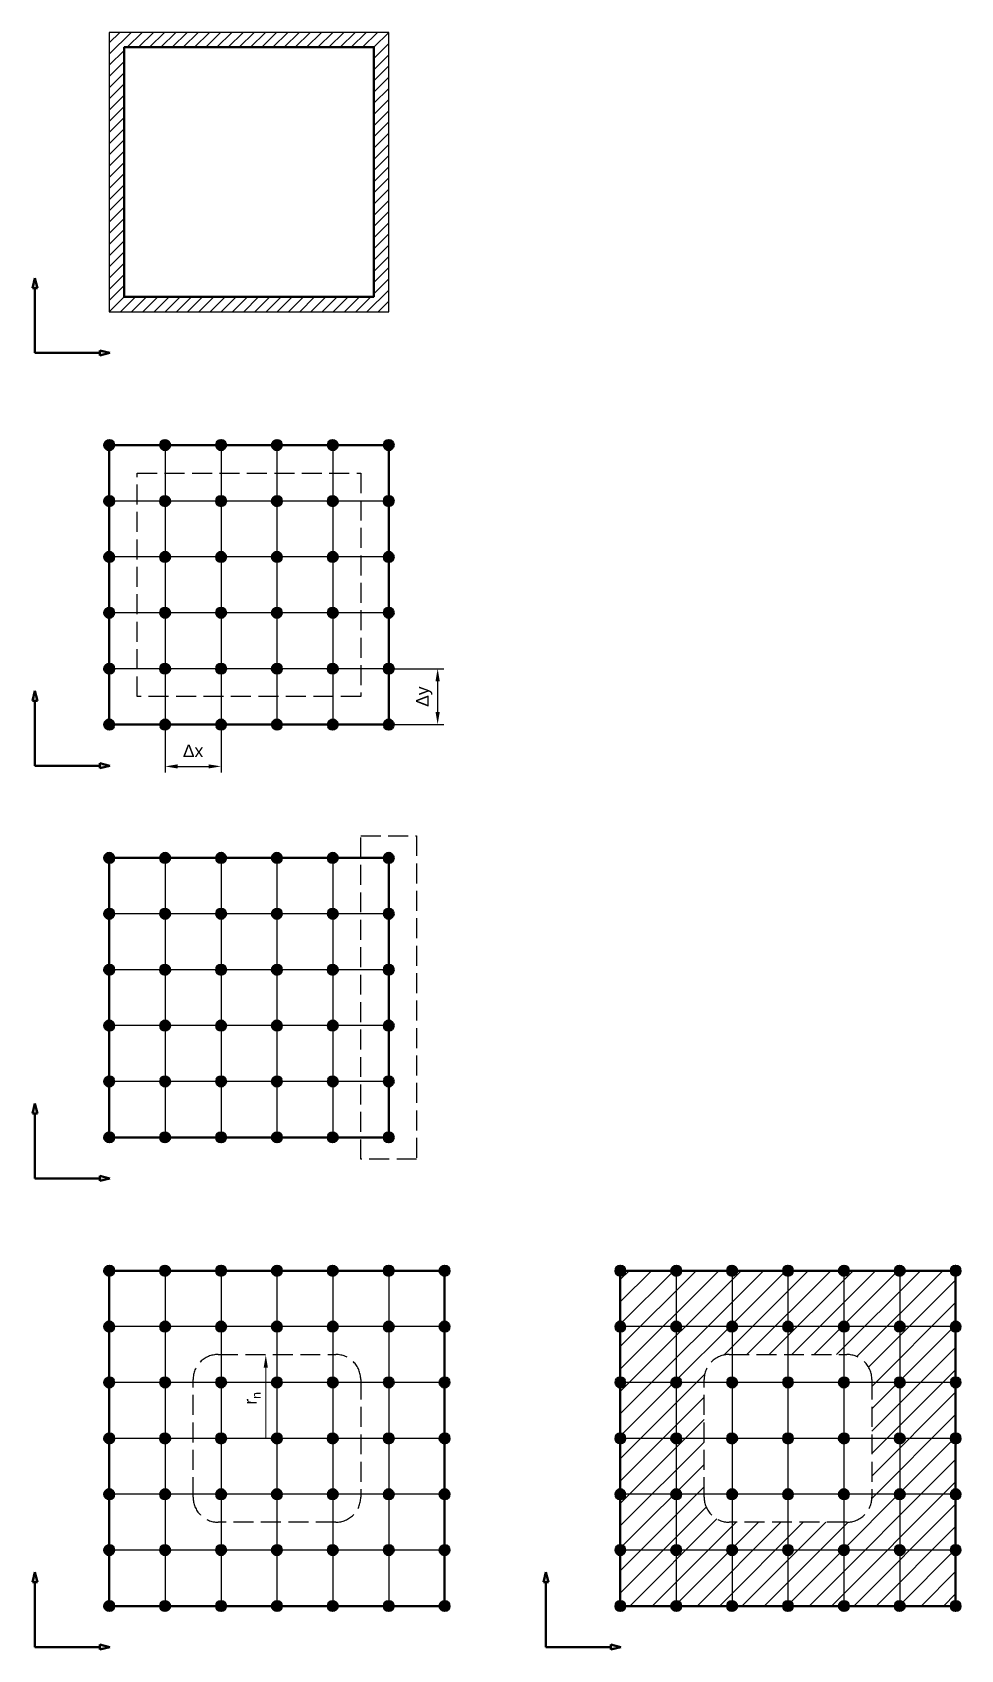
# Model space of a CAD drawing. Header units: millimetres. Extents: x -18 to 168, y -271 to 53.
import ezdxf

# ---------------------------------------------------------------- set-up
doc = ezdxf.new("R2010")
doc.units = ezdxf.units.MM
doc.linetypes.add('JIS_02_4.0', pattern=[5.5, 4, -1.5])
for name, color, linetype, lineweight in [('BloquesBoceto', 240, 'Continuous', 5), ('BordePrincipales', 5, 'Continuous', 50), ('Bordes Punteados', 100, 'JIS_02_4.0', 30), ('BordesPrincipales03', 5, 'Continuous', 30), ('Cotas', 1, 'Continuous', 20)]:
    doc.layers.add(name, color=color, linetype=linetype, lineweight=lineweight)
doc.styles.get("Standard").update_dxf_attribs({"font": 'arial.ttf'})
doc.dimstyles.new('Anotativo', dxfattribs={"dimscale": 0, "dimtxt": 2.5, "dimasz": 2.5, "dimexe": 1.25, "dimexo": 0.625, "dimtad": 1, "dimtxsty": 'Standard', "dimcen": 2.5, "dimadec": 0, "dimazin": 0, "dimtfac": 1, "dimtmove": 0, "dimatfit": 3, "dimfxl": 1, "dimarcsym": 0})

# ---------------------------------------------------------------- blocks, each defined once
blk = doc.blocks.new('Punto')
at = {"layer": 'BordePrincipales'}
h = blk.add_hatch(color=256, dxfattribs=at)
h.dxf.hatch_style = 1
h.paths.add_polyline_path([(-1, 0, 0.414214), (0, -1), (0, 0), (1, 0, 1)])
h.paths.add_polyline_path([(1, 0), (0, 0), (0, -1, 0.414214)], flags=17)
blk.add_circle((0, 0), 1, dxfattribs=at)
blk = doc.blocks.new('*D2')
at = {"layer": 'Cotas', "color": 0, "lineweight": -2, "transparency": 16777216}
for p, q in [((8.2, -86.35), (8.2, -95.36)), ((19.4, -86.35), (19.4, -95.36)), ((10.7, -94.11), (16.9, -94.11))]:
    blk.add_line(p, q, dxfattribs=at)
at = {"layer": 'Cotas', "color": 0, "transparency": 16777216}
for points in [[(10.7, -93.7), (10.7, -94.53), (8.2, -94.11)], [(16.9, -93.7), (16.9, -94.53), (19.4, -94.11)]]:
    blk.add_solid(points, dxfattribs=at)
at = {"layer": 'Defpoints', "color": 0, "transparency": 16777216}
for p in [(8.2, -85.73), (19.4, -85.73), (19.4, -94.11)]:
    blk.add_point(p, dxfattribs=at)
at = {"layer": 'Cotas', "color": 0, "transparency": 16777216, "insert": (13.8, -90.99), "char_height": 2.5, "attachment_point": 5}
blk.add_mtext('Δx', dxfattribs=at)
blk = doc.blocks.new('*D3')
at = {"layer": 'Cotas', "color": 0, "lineweight": -2, "transparency": 16777216}
for p, q in [((53.63, -74.53), (64.06, -74.53)), ((62.81, -77.03), (62.81, -83.23)), ((53.63, -85.73), (64.06, -85.73))]:
    blk.add_line(p, q, dxfattribs=at)
at = {"layer": 'Cotas', "color": 0, "transparency": 16777216}
for points in [[(62.39, -77.03), (63.23, -77.03), (62.81, -74.53)], [(62.39, -83.23), (63.23, -83.23), (62.81, -85.73)]]:
    blk.add_solid(points, dxfattribs=at)
at = {"layer": 'Defpoints', "color": 0, "transparency": 16777216}
for p in [(53, -74.53), (53, -85.73), (62.81, -85.73)]:
    blk.add_point(p, dxfattribs=at)
at = {"layer": 'Cotas', "color": 0, "transparency": 16777216, "insert": (60.13, -80.13), "char_height": 2.5, "attachment_point": 5, "rotation": 90}
blk.add_mtext('Δy', dxfattribs=at)

msp = doc.modelspace()

# ---------------------------------------------------------------- hatches: boundary and pattern name
at = {"layer": 'BloquesBoceto'}
h = msp.add_hatch(dxfattribs=at)
h.set_pattern_fill('ANSI31', color=256, scale=0.5)
h.paths.add_polyline_path([(53, 53), (-3, 53), (-3, -3), (53, -3)])
h.paths.add_polyline_path([(50, 50), (50, 0), (0, 0), (0, 50)], flags=16)
at = {"layer": 'BordePrincipales'}
h = msp.add_hatch(color=256, dxfattribs=at)
h.dxf.hatch_style = 1
h.paths.add_polyline_path([(-17.909, 3.753), (-18.409, 1.753), (-17.909, 1.753), (-17.409, 1.753)])
h.paths.add_polyline_path([(-4.909, -11.247), (-4.909, -11.747), (-2.909, -11.247), (-4.909, -10.747)])
h = msp.add_hatch(color=256, dxfattribs=at)
h.dxf.hatch_style = 1
h.paths.add_polyline_path([(-17.909, -78.972), (-18.409, -80.972), (-17.909, -80.972), (-17.409, -80.972)])
h.paths.add_polyline_path([(-4.909, -93.972), (-4.909, -94.472), (-2.909, -93.972), (-4.909, -93.472)])
h = msp.add_hatch(color=256, dxfattribs=at)
h.dxf.hatch_style = 1
h.paths.add_polyline_path([(-17.909, -161.697), (-18.409, -163.697), (-17.909, -163.697), (-17.409, -163.697)])
h.paths.add_polyline_path([(-4.909, -176.697), (-4.909, -177.197), (-2.909, -176.697), (-4.909, -176.197)])
h = msp.add_hatch(color=1, dxfattribs=at)
h.dxf.hatch_style = 1
h.paths.add_polyline_path([(18.4, -217.575, 0.4142136), (19.4, -218.575), (19.4, -217.575), (20.4, -217.575, 1)])
h.paths.add_polyline_path([(20.4, -217.575), (19.4, -217.575), (19.4, -218.575, 0.4142136)], flags=17)
h = msp.add_hatch(color=1, dxfattribs=at)
h.dxf.hatch_style = 1
h.paths.add_polyline_path([(29.6, -217.575, 0.4142136), (30.6, -218.575), (30.6, -217.575), (31.6, -217.575, 1)])
h.paths.add_polyline_path([(31.6, -217.575), (30.6, -217.575), (30.6, -218.575, 0.4142136)], flags=17)
h = msp.add_hatch(color=1, dxfattribs=at)
h.dxf.hatch_style = 1
h.paths.add_polyline_path([(40.8, -217.575, 0.4142136), (41.8, -218.575), (41.8, -217.575), (42.8, -217.575, 1)])
h.paths.add_polyline_path([(42.8, -217.575), (41.8, -217.575), (41.8, -218.575, 0.4142136)], flags=17)
h = msp.add_hatch(color=1, dxfattribs=at)
h.dxf.hatch_style = 1
h.paths.add_polyline_path([(120.82, -217.575, 0.4142136), (121.82, -218.575), (121.82, -217.575), (122.82, -217.575, 1)])
h.paths.add_polyline_path([(122.82, -217.575), (121.82, -217.575), (121.82, -218.575, 0.4142136)], flags=17)
h = msp.add_hatch(color=1, dxfattribs=at)
h.dxf.hatch_style = 1
h.paths.add_polyline_path([(132.02, -217.575, 0.4142136), (133.02, -218.575), (133.02, -217.575), (134.02, -217.575, 1)])
h.paths.add_polyline_path([(134.02, -217.575), (133.02, -217.575), (133.02, -218.575, 0.4142136)], flags=17)
h = msp.add_hatch(color=1, dxfattribs=at)
h.dxf.hatch_style = 1
h.paths.add_polyline_path([(143.22, -217.575, 0.4142136), (144.22, -218.575), (144.22, -217.575), (145.22, -217.575, 1)])
h.paths.add_polyline_path([(145.22, -217.575), (144.22, -217.575), (144.22, -218.575, 0.4142136)], flags=17)
h = msp.add_hatch(color=1, dxfattribs=at)
h.dxf.hatch_style = 1
h.paths.add_polyline_path([(18.4, -228.775, 0.4142136), (19.4, -229.775), (19.4, -228.775), (20.4, -228.775, 1)])
h.paths.add_polyline_path([(20.4, -228.775), (19.4, -228.775), (19.4, -229.775, 0.4142136)], flags=17)
h = msp.add_hatch(color=3, dxfattribs=at)
h.dxf.hatch_style = 1
h.paths.add_polyline_path([(29.6, -228.775, 0.4142136), (30.6, -229.775), (30.6, -228.775), (31.6, -228.775, 1)])
h.paths.add_polyline_path([(31.6, -228.775), (30.6, -228.775), (30.6, -229.775, 0.4142136)], flags=17)
h = msp.add_hatch(color=1, dxfattribs=at)
h.dxf.hatch_style = 1
h.paths.add_polyline_path([(40.8, -228.775, 0.4142136), (41.8, -229.775), (41.8, -228.775), (42.8, -228.775, 1)])
h.paths.add_polyline_path([(42.8, -228.775), (41.8, -228.775), (41.8, -229.775, 0.4142136)], flags=17)
h = msp.add_hatch(color=1, dxfattribs=at)
h.dxf.hatch_style = 1
h.paths.add_polyline_path([(120.82, -228.775, 0.4142136), (121.82, -229.775), (121.82, -228.775), (122.82, -228.775, 1)])
h.paths.add_polyline_path([(122.82, -228.775), (121.82, -228.775), (121.82, -229.775, 0.4142136)], flags=17)
h = msp.add_hatch(color=1, dxfattribs=at)
h.dxf.hatch_style = 1
h.paths.add_polyline_path([(132.02, -228.775, 0.4142136), (133.02, -229.775), (133.02, -228.775), (134.02, -228.775, 1)])
h.paths.add_polyline_path([(134.02, -228.775), (133.02, -228.775), (133.02, -229.775, 0.4142136)], flags=17)
h = msp.add_hatch(color=1, dxfattribs=at)
h.dxf.hatch_style = 1
h.paths.add_polyline_path([(143.22, -228.775, 0.4142136), (144.22, -229.775), (144.22, -228.775), (145.22, -228.775, 1)])
h.paths.add_polyline_path([(145.22, -228.775), (144.22, -228.775), (144.22, -229.775, 0.4142136)], flags=17)
h = msp.add_hatch(color=1, dxfattribs=at)
h.dxf.hatch_style = 1
h.paths.add_polyline_path([(18.4, -239.975, 0.4142136), (19.4, -240.975), (19.4, -239.975), (20.4, -239.975, 1)])
h.paths.add_polyline_path([(20.4, -239.975), (19.4, -239.975), (19.4, -240.975, 0.4142136)], flags=17)
h = msp.add_hatch(color=1, dxfattribs=at)
h.dxf.hatch_style = 1
h.paths.add_polyline_path([(29.6, -239.975, 0.4142136), (30.6, -240.975), (30.6, -239.975), (31.6, -239.975, 1)])
h.paths.add_polyline_path([(31.6, -239.975), (30.6, -239.975), (30.6, -240.975, 0.4142136)], flags=17)
h = msp.add_hatch(color=1, dxfattribs=at)
h.dxf.hatch_style = 1
h.paths.add_polyline_path([(40.8, -239.975, 0.4142136), (41.8, -240.975), (41.8, -239.975), (42.8, -239.975, 1)])
h.paths.add_polyline_path([(42.8, -239.975), (41.8, -239.975), (41.8, -240.975, 0.4142136)], flags=17)
h = msp.add_hatch(color=1, dxfattribs=at)
h.dxf.hatch_style = 1
h.paths.add_polyline_path([(120.82, -239.975, 0.4142136), (121.82, -240.975), (121.82, -239.975), (122.82, -239.975, 1)])
h.paths.add_polyline_path([(122.82, -239.975), (121.82, -239.975), (121.82, -240.975, 0.4142136)], flags=17)
h = msp.add_hatch(color=1, dxfattribs=at)
h.dxf.hatch_style = 1
h.paths.add_polyline_path([(132.02, -239.975, 0.4142136), (133.02, -240.975), (133.02, -239.975), (134.02, -239.975, 1)])
h.paths.add_polyline_path([(134.02, -239.975), (133.02, -239.975), (133.02, -240.975, 0.4142136)], flags=17)
h = msp.add_hatch(color=1, dxfattribs=at)
h.dxf.hatch_style = 1
h.paths.add_polyline_path([(143.22, -239.975, 0.4142136), (144.22, -240.975), (144.22, -239.975), (145.22, -239.975, 1)])
h.paths.add_polyline_path([(145.22, -239.975), (144.22, -239.975), (144.22, -240.975, 0.4142136)], flags=17)
h = msp.add_hatch(color=256, dxfattribs=at)
h.dxf.hatch_style = 1
h.paths.add_polyline_path([(-17.909, -255.622), (-18.409, -257.622), (-17.909, -257.622), (-17.409, -257.622)])
h.paths.add_polyline_path([(-4.909, -270.622), (-4.909, -271.122), (-2.909, -270.622), (-4.909, -270.122)])
h = msp.add_hatch(color=256, dxfattribs=at)
h.dxf.hatch_style = 1
h.paths.add_polyline_path([(84.511, -255.622), (84.011, -257.622), (84.511, -257.622), (85.011, -257.622)])
h.paths.add_polyline_path([(97.511, -270.622), (97.511, -271.122), (99.511, -270.622), (97.511, -270.122)])
at = {"layer": 'Bordes Punteados', "true_color": 0xddb3d4}
h = msp.add_hatch(dxfattribs=at)
h.set_pattern_fill('ANSI31', color=254)
edge = h.paths.add_edge_path(flags=16)
edge.add_line((121.22, -211.975), (144.82, -211.975))
edge.add_arc((144.82, -216.975), 5, 0, 90, ccw=False)
edge.add_line((149.82, -216.975), (149.82, -240.575))
edge.add_arc((144.82, -240.575), 5, -90, 0, ccw=False)
edge.add_line((144.82, -245.575), (121.22, -245.575))
edge.add_arc((121.22, -240.575), 5, 180, 270, ccw=False)
edge.add_line((116.22, -240.575), (116.22, -216.975))
edge.add_arc((121.22, -216.975), 5, 90, 180, ccw=False)
h.paths.add_polyline_path([(166.62, -195.175), (99.42, -195.175), (99.42, -262.375), (166.62, -262.375)])

# ---------------------------------------------------------------- linework, layer by layer
at = {"layer": 'BordePrincipales'}
for p, q in [((-18.409, 1.753), (-17.909, 3.753)), ((-17.409, 1.753), (-17.909, 3.753)), ((-17.909, 1.753), (-18.409, 1.753)), ((-17.909, 1.753), (-17.909, -11.247)), ((-17.909, 1.753), (-17.409, 1.753)), ((-17.909, -11.247), (-4.909, -11.247)), ((-4.909, -11.247), (-4.909, -10.747)), ((-4.909, -10.747), (-2.909, -11.247)), ((-4.909, -11.247), (-4.909, -11.747)), ((-4.909, -11.747), (-2.909, -11.247)), ((53, -29.725), (-3, -29.725)), ((-3, -29.725), (-3, -85.725)), ((53, -85.725), (53, -29.725)), ((-18.409, -80.972), (-17.909, -78.972)), ((-17.909, -80.972), (-18.409, -80.972)), ((-17.409, -80.972), (-17.909, -78.972)), ((-17.909, -80.972), (-17.909, -93.972)), ((-17.909, -80.972), (-17.409, -80.972)), ((-3, -85.725), (53, -85.725)), ((-17.909, -93.972), (-4.909, -93.972)), ((-4.909, -93.972), (-4.909, -93.472)), ((-4.909, -93.472), (-2.909, -93.972)), ((-4.909, -93.972), (-4.909, -94.472)), ((-4.909, -94.472), (-2.909, -93.972)), ((53, -112.45), (-3, -112.45)), ((-3, -112.45), (-3, -168.45)), ((53, -168.45), (53, -112.45)), ((-18.409, -163.697), (-17.909, -161.697)), ((-17.409, -163.697), (-17.909, -161.697)), ((-17.909, -163.697), (-18.409, -163.697)), ((-17.909, -163.697), (-17.909, -176.697)), ((-17.909, -163.697), (-17.409, -163.697)), ((-3, -168.45), (53, -168.45)), ((-17.909, -176.697), (-4.909, -176.697)), ((-4.909, -176.697), (-4.909, -176.197)), ((-4.909, -176.197), (-2.909, -176.697)), ((-4.909, -176.697), (-4.909, -177.197)), ((-4.909, -177.197), (-2.909, -176.697)), ((64.2, -195.175), (-3, -195.175)), ((-3, -195.175), (-3, -262.375)), ((64.2, -262.375), (64.2, -195.175)), ((166.62, -195.175), (99.42, -195.175)), ((99.42, -195.175), (99.42, -262.375)), ((166.62, -262.375), (166.62, -195.175)), ((-18.409, -257.622), (-17.909, -255.622)), ((-17.409, -257.622), (-17.909, -255.622)), ((84.011, -257.622), (84.511, -255.622)), ((85.011, -257.622), (84.511, -255.622)), ((-17.909, -257.622), (-18.409, -257.622)), ((-17.909, -257.622), (-17.909, -270.622)), ((-17.909, -257.622), (-17.409, -257.622)), ((84.511, -257.622), (84.011, -257.622)), ((84.511, -257.622), (84.511, -270.622)), ((84.511, -257.622), (85.011, -257.622)), ((-3, -262.375), (64.2, -262.375)), ((99.42, -262.375), (166.62, -262.375)), ((-17.909, -270.622), (-4.909, -270.622)), ((-4.909, -270.622), (-4.909, -270.122)), ((-4.909, -270.122), (-2.909, -270.622)), ((-4.909, -270.622), (-4.909, -271.122)), ((-4.909, -271.122), (-2.909, -270.622)), ((84.511, -270.622), (97.511, -270.622)), ((97.511, -270.622), (97.511, -270.122)), ((97.511, -270.122), (99.511, -270.622)), ((97.511, -270.622), (97.511, -271.122)), ((97.511, -271.122), (99.511, -270.622))]:
    msp.add_line(p, q, dxfattribs=at)
msp.add_lwpolyline([(0, 0), (50, 0), (50, 50), (0, 50)], close=True, dxfattribs=at)
at = {"layer": 'BordePrincipales', "color": 1}
for centre in [(19.4, -217.575), (30.6, -217.575), (41.8, -217.575), (121.82, -217.575), (133.02, -217.575), (144.22, -217.575), (19.4, -228.775), (41.8, -228.775), (121.82, -228.775), (133.02, -228.775), (144.22, -228.775), (19.4, -239.975), (30.6, -239.975), (41.8, -239.975), (121.82, -239.975), (133.02, -239.975), (144.22, -239.975)]:
    msp.add_circle(centre, 1, dxfattribs=at)
at = {"layer": 'BordePrincipales', "color": 3}
msp.add_circle((30.6, -228.775), 1, dxfattribs=at)
at = {"layer": 'BordePrincipales'}
for p in [(8.2, -29.725), (19.4, -29.725), (30.6, -29.725), (41.8, -29.725), (8.2, -40.925), (19.4, -40.925), (30.6, -40.925), (41.8, -40.925), (8.2, -52.125), (19.4, -52.125), (30.6, -52.125), (41.8, -52.125), (8.2, -63.325), (19.4, -63.325), (30.6, -63.325), (41.8, -63.325), (8.2, -74.525), (19.4, -74.525), (30.6, -74.525), (41.8, -74.525), (8.2, -85.725), (19.4, -85.725), (30.6, -85.725), (41.8, -85.725), (8.2, -112.45), (19.4, -112.45), (30.6, -112.45), (41.8, -112.45), (8.2, -123.65), (19.4, -123.65), (30.6, -123.65), (41.8, -123.65), (8.2, -134.85), (19.4, -134.85), (30.6, -134.85), (41.8, -134.85), (8.2, -146.05), (19.4, -146.05), (30.6, -146.05), (41.8, -146.05), (8.2, -157.25), (19.4, -157.25), (30.6, -157.25), (41.8, -157.25), (8.2, -168.45), (19.4, -168.45), (30.6, -168.45), (41.8, -168.45), (8.2, -195.175), (19.4, -195.175), (30.6, -195.175), (41.8, -195.175), (53, -195.175), (110.62, -195.175), (121.82, -195.175), (133.02, -195.175), (144.22, -195.175), (155.42, -195.175), (8.2, -206.375), (19.4, -206.375), (30.6, -206.375), (41.8, -206.375), (53, -206.375), (110.62, -206.375), (121.82, -206.375), (133.02, -206.375), (144.22, -206.375), (155.42, -206.375), (8.2, -217.575), (53, -217.575), (110.62, -217.575), (155.42, -217.575), (8.2, -228.775), (53, -228.775), (110.62, -228.775), (155.42, -228.775), (8.2, -239.975), (53, -239.975), (110.62, -239.975), (155.42, -239.975), (8.2, -251.175), (19.4, -251.175), (30.6, -251.175), (41.8, -251.175), (53, -251.175), (110.62, -251.175), (121.82, -251.175), (133.02, -251.175), (144.22, -251.175), (155.42, -251.175), (8.2, -262.375), (19.4, -262.375), (30.6, -262.375), (41.8, -262.375), (53, -262.375), (110.62, -262.375), (121.82, -262.375), (133.02, -262.375), (144.22, -262.375), (155.42, -262.375)]:
    msp.add_point(p, dxfattribs=at)
at = {"layer": 'BordePrincipales', "color": 1}
for p in [(19.4, -217.575), (30.6, -217.575), (41.8, -217.575), (121.82, -217.575), (133.02, -217.575), (144.22, -217.575), (19.4, -228.775), (41.8, -228.775), (121.82, -228.775), (133.02, -228.775), (144.22, -228.775), (19.4, -239.975), (30.6, -239.975), (41.8, -239.975), (121.82, -239.975), (133.02, -239.975), (144.22, -239.975)]:
    msp.add_point(p, dxfattribs=at)
at = {"layer": 'BordePrincipales', "color": 3}
msp.add_point((30.6, -228.775), dxfattribs=at)
at = {"layer": 'Bordes Punteados'}
msp.add_lwpolyline([(2.6, -35.325), (47.4, -35.325), (47.4, -80.125), (2.6, -80.125)], close=True, dxfattribs=at)
at = {"layer": 'Bordes Punteados', "color": 30, "true_color": 0xf8991e}
msp.add_lwpolyline([(47.4, -108.05), (58.6, -108.05), (58.6, -172.85), (47.4, -172.85)], close=True, dxfattribs=at)
at = {"layer": 'Bordes Punteados'}
for points in [[(18.8, -211.975), (42.4, -211.975, -0.4142136), (47.4, -216.975), (47.4, -240.575, -0.4142136), (42.4, -245.575), (18.8, -245.575, -0.4142136), (13.8, -240.575), (13.8, -216.975, -0.4142136)], [(121.22, -211.975), (144.82, -211.975, -0.4142136), (149.82, -216.975), (149.82, -240.575, -0.4142136), (144.82, -245.575), (121.22, -245.575, -0.4142136), (116.22, -240.575), (116.22, -216.975, -0.4142136)]]:
    msp.add_lwpolyline(points, format="xyb", close=True, dxfattribs=at)
at = {"layer": 'BordesPrincipales03'}
for p, q in [((8.2, -29.725), (8.2, -85.725)), ((19.4, -29.725), (19.4, -85.725)), ((30.6, -29.725), (30.6, -85.725)), ((41.8, -29.725), (41.8, -85.725)), ((53, -40.925), (-3, -40.925)), ((53, -52.125), (-3, -52.125)), ((53, -63.325), (-3, -63.325)), ((53, -74.525), (-3, -74.525)), ((8.2, -112.45), (8.2, -168.45)), ((19.4, -112.45), (19.4, -168.45)), ((30.6, -112.45), (30.6, -168.45)), ((41.8, -112.45), (41.8, -168.45)), ((53, -123.65), (-3, -123.65)), ((53, -134.85), (-3, -134.85)), ((53, -146.05), (-3, -146.05)), ((53, -157.25), (-3, -157.25)), ((8.2, -195.175), (8.2, -262.375)), ((19.4, -195.175), (19.4, -262.375)), ((30.6, -195.175), (30.6, -262.375)), ((41.8, -195.175), (41.8, -262.375)), ((53, -195.175), (53, -262.375)), ((110.62, -195.175), (110.62, -262.375)), ((121.82, -195.175), (121.82, -262.375)), ((133.02, -195.175), (133.02, -262.375)), ((144.22, -195.175), (144.22, -262.375)), ((155.42, -195.175), (155.42, -262.375)), ((64.2, -206.375), (-3, -206.375)), ((166.62, -206.375), (99.42, -206.375)), ((64.2, -217.575), (-3, -217.575)), ((166.62, -217.575), (99.42, -217.575)), ((64.2, -228.775), (-3, -228.775)), ((166.62, -228.775), (99.42, -228.775)), ((64.2, -239.975), (-3, -239.975)), ((166.62, -239.975), (99.42, -239.975)), ((64.2, -251.175), (-3, -251.175)), ((166.62, -251.175), (99.42, -251.175))]:
    msp.add_line(p, q, dxfattribs=at)
msp.add_lwpolyline([(-3, -3), (53, -3), (53, 53), (-3, 53)], close=True, dxfattribs=at)
at = {"layer": 'Cotas'}
msp.add_line((28.369, -214.584), (28.369, -228.775), dxfattribs=at)
msp.add_solid([(27.953, -214.584), (28.786, -214.584), (28.369, -212.084)], dxfattribs=at)

# ---------------------------------------------------------------- block references
at = {"layer": 'BordePrincipales'}
for p in [(-3, -29.725), (8.2, -29.725), (19.4, -29.725), (30.6, -29.725), (41.8, -29.725), (53, -29.725), (-3, -40.925), (8.2, -40.925), (19.4, -40.925), (30.6, -40.925), (41.8, -40.925), (53, -40.925), (-3, -52.125), (8.2, -52.125), (19.4, -52.125), (30.6, -52.125), (41.8, -52.125), (53, -52.125), (-3, -63.325), (8.2, -63.325), (19.4, -63.325), (30.6, -63.325), (41.8, -63.325), (53, -63.325), (-3, -74.525), (8.2, -74.525), (19.4, -74.525), (30.6, -74.525), (41.8, -74.525), (53, -74.525), (-3, -85.725), (8.2, -85.725), (19.4, -85.725), (30.6, -85.725), (41.8, -85.725), (53, -85.725), (-3, -112.45), (8.2, -112.45), (19.4, -112.45), (30.6, -112.45), (41.8, -112.45), (53, -112.45), (-3, -123.65), (8.2, -123.65), (19.4, -123.65), (30.6, -123.65), (41.8, -123.65), (53, -123.65), (-3, -134.85), (8.2, -134.85), (19.4, -134.85), (30.6, -134.85), (41.8, -134.85), (53, -134.85), (-3, -146.05), (8.2, -146.05), (19.4, -146.05), (30.6, -146.05), (41.8, -146.05), (53, -146.05), (-3, -157.25), (8.2, -157.25), (19.4, -157.25), (30.6, -157.25), (41.8, -157.25), (53, -157.25), (-3, -168.45), (8.2, -168.45), (19.4, -168.45), (30.6, -168.45), (41.8, -168.45), (53, -168.45), (-3, -195.175), (8.2, -195.175), (19.4, -195.175), (30.6, -195.175), (41.8, -195.175), (53, -195.175), (64.2, -195.175), (99.42, -195.175), (110.62, -195.175), (121.82, -195.175), (133.02, -195.175), (144.22, -195.175), (155.42, -195.175), (166.62, -195.175), (-3, -206.375), (8.2, -206.375), (19.4, -206.375), (30.6, -206.375), (41.8, -206.375), (53, -206.375), (64.2, -206.375), (99.42, -206.375), (110.62, -206.375), (121.82, -206.375), (133.02, -206.375), (144.22, -206.375), (155.42, -206.375), (166.62, -206.375), (-3, -217.575), (8.2, -217.575), (53, -217.575), (64.2, -217.575), (99.42, -217.575), (110.62, -217.575), (155.42, -217.575), (166.62, -217.575), (-3, -228.775), (8.2, -228.775), (53, -228.775), (64.2, -228.775), (99.42, -228.775), (110.62, -228.775), (155.42, -228.775), (166.62, -228.775), (-3, -239.975), (8.2, -239.975), (53, -239.975), (64.2, -239.975), (99.42, -239.975), (110.62, -239.975), (155.42, -239.975), (166.62, -239.975), (-3, -251.175), (8.2, -251.175), (19.4, -251.175), (30.6, -251.175), (41.8, -251.175), (53, -251.175), (64.2, -251.175), (64.2, -251.175), (99.42, -251.175), (110.62, -251.175), (121.82, -251.175), (133.02, -251.175), (144.22, -251.175), (155.42, -251.175), (166.62, -251.175), (166.62, -251.175), (-3, -262.375), (8.2, -262.375), (19.4, -262.375), (30.6, -262.375), (41.8, -262.375), (53, -262.375), (64.2, -262.375), (99.42, -262.375), (110.62, -262.375), (121.82, -262.375), (133.02, -262.375), (144.22, -262.375), (155.42, -262.375), (166.62, -262.375)]:
    msp.add_blockref('Punto', p, dxfattribs=at)

# ---------------------------------------------------------------- texts
at = {"layer": 'Cotas', "insert": (25.692, -220.754), "char_height": 2.5, "width": 1.23836, "attachment_point": 5, "rotation": 90}
msp.add_mtext('\\A1;r{\\H0.7x;\\S^ n;}', dxfattribs=at)

# ---------------------------------------------------------------- dimensions: what is measured, and where the dimension line sits
at = {"layer": 'Cotas'}
dim = msp.add_linear_dim(base=(62.811, -85.725), p1=(53, -74.525), p2=(53, -85.725), angle=90, text='Δy', dimstyle='Anotativo', override={"dimtmove": 2}, dxfattribs=at)
dim.commit()
dim.dimension.update_dxf_attribs({"geometry": '*D3', "text_midpoint": (60.133, -80.125), "dimtype": 160})
dim = msp.add_linear_dim(base=(19.4, -94.115), p1=(8.2, -85.725), p2=(19.4, -85.725), text='Δx', dimstyle='Anotativo', override={"dimtmove": 2}, dxfattribs=at)
dim.commit()
dim.dimension.update_dxf_attribs({"geometry": '*D2', "text_midpoint": (13.8, -90.99), "dimtype": 160})

doc.saveas('drawing.dxf')
